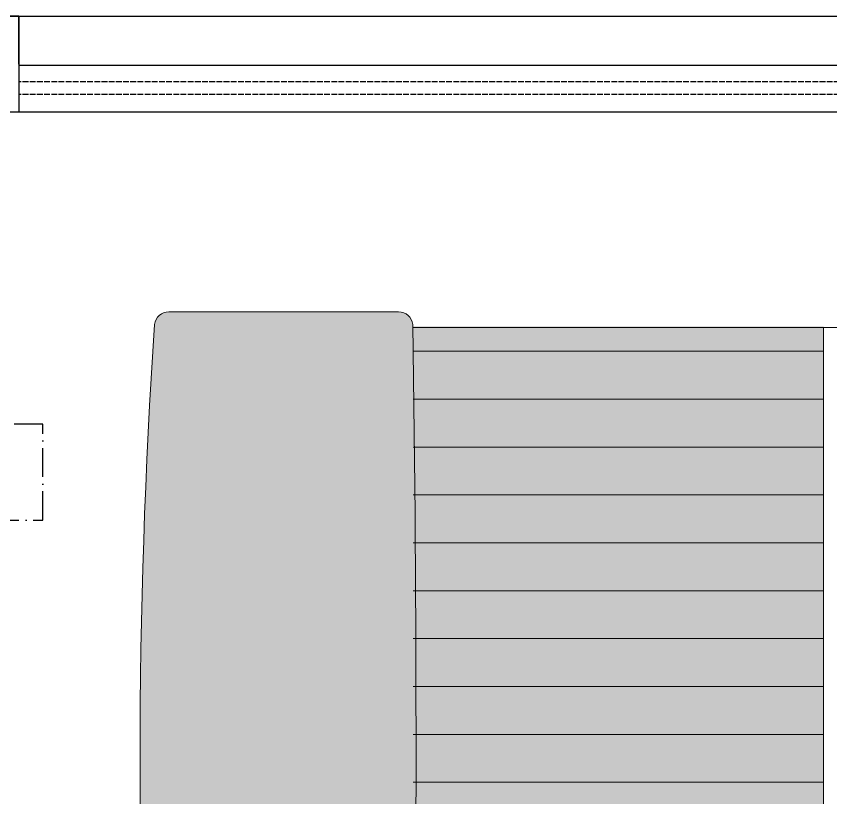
# Model space of a CAD drawing. Header units: millimetres. Extents: x -16811 to 32579, y 147992 to 176118.
# Drawn here: x -9688 to -7987, y 168845 to 170477 of the extents above; entities that cross this region are included whole.
import ezdxf

# ---------------------------------------------------------------- set-up
doc = ezdxf.new("R2010")
doc.units = ezdxf.units.MM
doc.header["$MEASUREMENT"] = 0
doc.linetypes.add('ACAD_ISO02W100', pattern=[15, 12, -3])
doc.linetypes.add('ACAD_ISO10W100', pattern=[18, 12, -3, 0, -3])
doc.layers.add('0[12345]', color=6, linetype='ACAD_ISO10W100', lineweight=30, plot=False)
doc.layers.add('Furniture[12345]', color=7, linetype='Continuous', lineweight=20)
for name, color, linetype in [('Glass[12345]', 132, 'ACAD_ISO02W100'), ('Hatching[12345]', 7, 'Continuous'), ('Wall[12345]', 7, 'Continuous'), ('Window[12345]', 8, 'Continuous')]:
    doc.layers.add(name, color=color, linetype=linetype)
doc.linetypes.add('FENCELINE1', pattern='A,0.25,-0.1,[133,ltypeshp.shx,S=0.1,R=0,X=-0.1,Y=0],-0.1,1', length=1.45)

msp = doc.modelspace()

# ---------------------------------------------------------------- hatches: boundary and pattern name
at = {"layer": 'Hatching[12345]'}
h = msp.add_hatch(color=254, dxfattribs=at)
h.set_gradient(color1=(188, 218, 240), color2=(188, 218, 240), centered=1, one_color=1, tint=0.84, name='SPHERICAL')
h.paths.add_polyline_path([(-9399.2, 169833.1, -0.381867), (-9369.4, 169859.7), (-8889.5, 169859.7, -0.381867), (-8859.7, 169833.1, -0.007425), (-8859.7, 168029, -0.407012), (-8889.6, 167999.7), (-9369.4, 167999.7, -0.381867), (-9399.2, 168026.4, -0.033624)])
h = msp.add_hatch(color=7, dxfattribs=at)
h.set_gradient(color1=(255, 255, 255), one_color=1, tint=1)
h.paths.add_polyline_path([(-8001.6, 168079.6), (-8858.8, 168079.6, -0.000196), (-8859.5, 168031.9, -0.024285), (-8859.7, 168029), (-8001.6, 168029)])
h.paths.add_polyline_path([(-8001.6, 169829), (-8859.5, 169829, -0.000203), (-8858.8, 169779.6), (-8001.6, 169779.6)])
h.paths.add_polyline_path([(-8001.6, 169779.6), (-8858.8, 169779.6, -0.000412), (-8857.5, 169679.6), (-8001.6, 169679.6)])
h.paths.add_polyline_path([(-8001.6, 169679.6), (-8857.5, 169679.6, -0.000412), (-8856.3, 169579.6), (-8001.6, 169579.6)])
h.paths.add_polyline_path([(-8001.6, 169579.6), (-8856.3, 169579.6, -0.000412), (-8855.3, 169479.6), (-8001.6, 169479.6)])
h.paths.add_polyline_path([(-8001.6, 169479.6), (-8855.3, 169479.6, -0.000412), (-8854.5, 169379.6), (-8001.6, 169379.6)])
h.paths.add_polyline_path([(-8001.6, 169379.6), (-8854.5, 169379.6, -0.000412), (-8853.8, 169279.6), (-8001.6, 169279.6)])
h.paths.add_polyline_path([(-8001.6, 169279.6), (-8853.8, 169279.6, -0.000412), (-8853.4, 169179.6), (-8001.6, 169179.6)])
h.paths.add_polyline_path([(-8001.6, 169179.6), (-8853.4, 169179.6, -0.000412), (-8853, 169079.6), (-8001.6, 169079.6)])
h.paths.add_polyline_path([(-8001.6, 169079.6), (-8853, 169079.6, -0.000412), (-8852.9, 168979.6), (-8001.6, 168979.6)])
h.paths.add_polyline_path([(-8001.6, 168979.6), (-8852.9, 168979.6, -0.000412), (-8852.9, 168879.6), (-8001.6, 168879.6)])
h.paths.add_polyline_path([(-8001.6, 168879.6), (-8852.9, 168879.6, -0.000412), (-8853, 168779.6), (-8001.6, 168779.6)])
h.paths.add_polyline_path([(-8001.6, 168779.6), (-8853, 168779.6, -0.000412), (-8853.4, 168679.6), (-8001.6, 168679.6)])
h.paths.add_polyline_path([(-8001.6, 168679.6), (-8853.4, 168679.6, -0.000412), (-8853.9, 168579.6), (-8001.6, 168579.6)])
h.paths.add_polyline_path([(-8001.6, 168579.6), (-8853.9, 168579.6, -0.000412), (-8854.5, 168479.6), (-8001.6, 168479.6)])
h.paths.add_polyline_path([(-8001.6, 168479.6), (-8854.5, 168479.6, -0.000412), (-8855.3, 168379.6), (-8001.6, 168379.6)])
h.paths.add_polyline_path([(-8001.6, 168379.6), (-8855.3, 168379.6, -0.000412), (-8856.3, 168279.6), (-8001.6, 168279.6)])
h.paths.add_polyline_path([(-8001.6, 168279.6), (-8856.3, 168279.6, -0.000412), (-8857.5, 168179.6), (-8001.6, 168179.6)])
h.paths.add_polyline_path([(-8001.6, 168179.6), (-8857.5, 168179.6, -0.000412), (-8858.8, 168079.6), (-8001.6, 168079.6)])

# ---------------------------------------------------------------- linework, layer by layer
at = {"layer": '0[12345]', "ltscale": 5}
msp.add_lwpolyline([(-9832.9, 169424.9), (-9632.9, 169424.9), (-9632.9, 169624.9), (-9832.9, 169624.9)], close=True, dxfattribs=at)
at = {"layer": 'Furniture[12345]'}
for p, q in [((-8889.5, 169859.7), (-9369.4, 169859.7)), ((-7329.6, 169826.7), (-8859.6, 169826.7))]:
    msp.add_line(p, q, dxfattribs=at)
at = {"layer": 'Furniture[12345]', "color": 150}
msp.add_line((-8001.7, 168027.1), (-8001.7, 169827.1), dxfattribs=at)
at = {"layer": 'Furniture[12345]', "color": 150, "linetype": 'FENCELINE1', "ltscale": 100}
for p, q in [((-8001.7, 169777.3), (-8858.7, 169777.3)), ((-8001.7, 169677.3), (-8858.7, 169677.3)), ((-8001.7, 169577.3), (-8858.7, 169577.3)), ((-8001.7, 169477.3), (-8858.7, 169477.3)), ((-8001.7, 169377.3), (-8858.7, 169377.3)), ((-8001.7, 169277.3), (-8858.7, 169277.3)), ((-8001.7, 169177.3), (-8858.7, 169177.3)), ((-8001.7, 169077.3), (-8858.7, 169077.3)), ((-8001.7, 168977.3), (-8858.7, 168977.3)), ((-8001.7, 168877.3), (-8858.7, 168877.3))]:
    msp.add_line(p, q, dxfattribs=at)
at = {"layer": 'Furniture[12345]'}
for centre, radius, start, end in [((-9369.4, 169829.7), 30, 90, 173.6008), ((-8889.5, 169829.7), 30, 6.3992, 90), ((4018.7, 168929.7), 13448.3, 176.14845, 183.85155), ((-69600.6, 168928.8), 60747.6, 359.151228, 0.852861)]:
    msp.add_arc(centre, radius, start, end, dxfattribs=at)
at = {"layer": 'Glass[12345]'}
for p, q in [((-7682.9, 170339.6), (-9682.9, 170339.6)), ((-7682.9, 170313.6), (-9682.9, 170313.6))]:
    msp.add_line(p, q, dxfattribs=at)
at = {"layer": 'Wall[12345]'}
msp.add_lwpolyline([(-9682.9, 170376.6), (-9682.9, 170376.6), (-9682.9, 170476.6), (-9782.9, 170476.6), (-9782.9, 170376.6)], dxfattribs=at)
msp.add_lwpolyline([(-9682.9, 170276.6), (-9782.9, 170276.6), (-9782.9, 170476.6), (-9682.9, 170476.6)], close=True, dxfattribs=at)
at = {"layer": 'Window[12345]'}
for p, q in [((-9682.9, 170476.6), (-7682.9, 170476.6)), ((-7682.9, 170373.8), (-9682.9, 170373.8)), ((-7682.9, 170276.6), (-9682.9, 170276.6))]:
    msp.add_line(p, q, dxfattribs=at)

doc.saveas('drawing.dxf')
